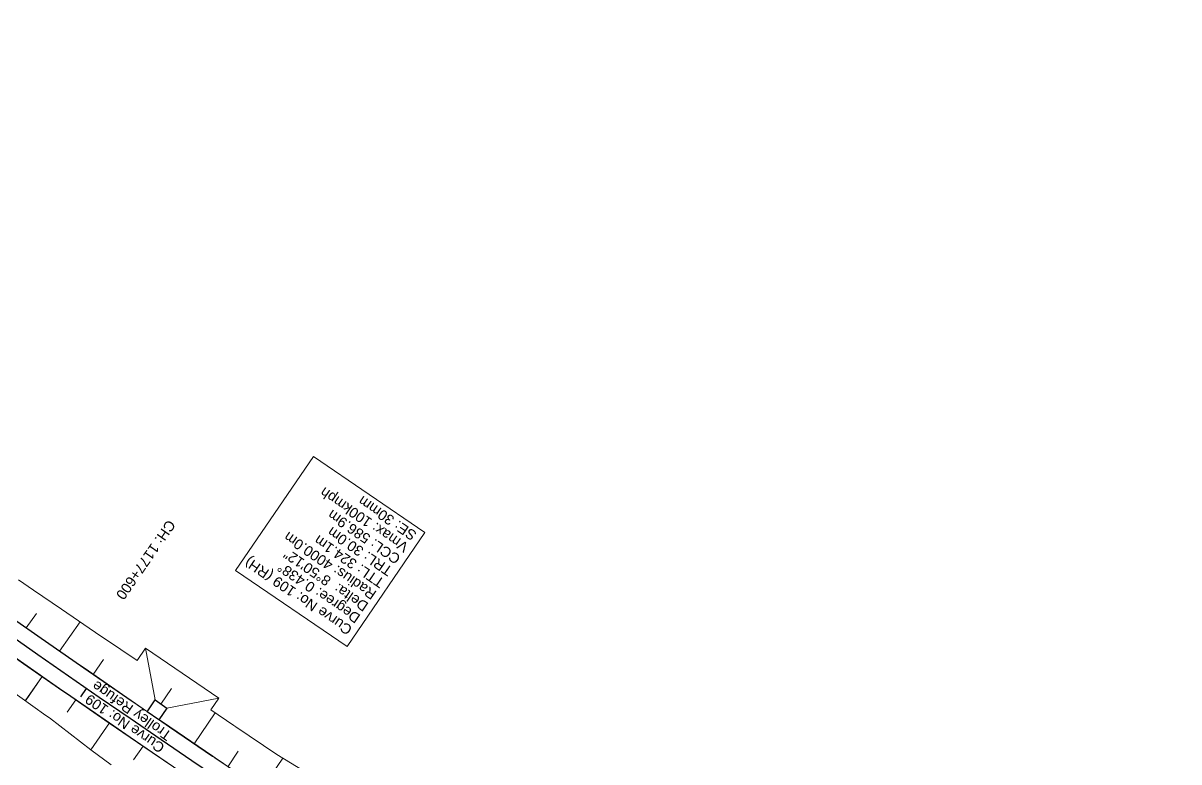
# Model space of a CAD drawing. Header units: metres. Extents: x 646784 to 662189, y 3367130 to 3378376.
# Drawn here: x 654341.6 to 654624.8, y 3372712.6 to 3372893.5 of the extents above; entities that cross this region are included whole.
import ezdxf

# ---------------------------------------------------------------- set-up
doc = ezdxf.new("R2010")
doc.units = ezdxf.units.M
doc.header["$MEASUREMENT"] = 0
doc.linetypes.add('CENTER2', pattern=[1.125, 0.75, -0.125, 0.125, -0.125])
for name, color, linetype, lineweight in [('C-ALIG-DG-SPIRAL', 1, 'CENTER2', 70), ('C-ALIG-LABL-DG', 1, 'Continuous', 25), ('Proposed Curve_Details', 10, 'Continuous', 0), ('PROPOSED DFCC TOE LINE', 239, 'Continuous', 0), ('PROPOSED DFCC TOE SLOPES', 239, 'Continuous', 0)]:
    doc.layers.add(name, color=color, linetype=linetype, lineweight=lineweight)
doc.layers.add('PROPOSED DFCC FORMATION LINE', color=187, linetype='Continuous')
doc.layers.add('Trolley Refuse', color=10, linetype='Continuous')
doc.styles.add('Arial', font='arial.ttf')
doc.styles.add('Style-Arial', font='arial.ttf')

msp = doc.modelspace()

# ---------------------------------------------------------------- linework, layer by layer
at = {"layer": 'C-ALIG-DG-SPIRAL', "color": 1, "linetype": 'Continuous', "lineweight": 30, "flags": 128}
msp.add_lwpolyline([(654623.5529, 3372561.5076, -0.03669925), (654139.339, 3372892.2623)], format="xyb", dxfattribs=at)
at = {"layer": 'C-ALIG-LABL-DG', "color": 1, "linetype": 'Continuous', "lineweight": 25}
msp.add_line((654357.0618, 3372730.585), (654355.6403, 3372728.5285), dxfattribs=at)
at = {"layer": 'Proposed Curve_Details', "elevation": 268.7743}
msp.add_lwpolyline([(654440.0356, 3372768.7553), (654420.973, 3372740.8033), (654393.6605, 3372759.4298), (654412.7231, 3372787.3818)], close=True, dxfattribs=at)
at = {"layer": 'PROPOSED DFCC FORMATION LINE', "lineweight": 0, "flags": 128}
for points in [[(654398.5896, 3372706.7836), (654388.5751, 3372713.5529), (654388.0293, 3372713.9231), (654377.4919, 3372721.0964), (654372.0661, 3372724.8091), (654366.9774, 3372728.3032), (654356.486, 3372735.5435), (654355.6136, 3372736.1478), (654346.0177, 3372742.8172), (654339.218, 3372747.5685)], [(654398.6175, 3372706.825), (654388.6032, 3372713.5943), (654388.0574, 3372713.9645), (654377.5201, 3372721.1376), (654372.0944, 3372724.8504), (654367.0058, 3372728.3444), (654356.5145, 3372735.5846), (654355.6421, 3372736.1889), (654346.0463, 3372742.8582), (654339.2467, 3372747.6094)], [(654383.7907, 3372707.6752), (654373.2334, 3372714.862), (654367.7973, 3372718.5818), (654362.699, 3372722.0824), (654352.1878, 3372729.3364), (654351.3137, 3372729.9418), (654341.6997, 3372736.6239), (654334.8871, 3372741.3841)], [(654383.8188, 3372707.7166), (654373.2616, 3372714.9033), (654367.8256, 3372718.623), (654362.7274, 3372722.1236), (654352.2162, 3372729.3775), (654351.3422, 3372729.9829), (654341.7283, 3372736.6649), (654334.9158, 3372741.4251)]]:
    msp.add_lwpolyline(points, dxfattribs=at)
at = {"layer": 'PROPOSED DFCC TOE LINE', "lineweight": 0, "flags": 128}
for points in [[(654340.4929, 3372757.1336), (654344.1675, 3372754.6363), (654351.0213, 3372749.9939), (654360.648, 3372743.4138), (654361.5131, 3372742.8031), (654369.5077, 3372737.422)], [(654369.5077, 3372737.422), (654371.5732, 3372740.4402), (654389.5157, 3372728.1611), (654387.5828, 3372725.3367)], [(654373.949, 3372727.7619), (654371.5732, 3372740.4402)], [(654363.1951, 3372711.868), (654358.2095, 3372715.5547), (654348.0438, 3372723.3521), (654347.1779, 3372723.9727), (654337.6196, 3372730.7717)], [(654376.8374, 3372725.7852), (654389.5157, 3372728.1611)], [(654387.5828, 3372725.3367), (654393.1841, 3372721.5215), (654393.7297, 3372721.1537), (654403.7412, 3372714.4297), (654410.4678, 3372710.3204)]]:
    msp.add_lwpolyline(points, dxfattribs=at)
at = {"layer": 'PROPOSED DFCC TOE SLOPES', "linetype": 'Continuous', "lineweight": 0, "flags": 128}
for points in [[(654342.3464, 3372745.3825), (654344.8333, 3372748.9417)], [(654350.5438, 3372739.6714), (654355.5615, 3372746.8906)], [(654358.7546, 3372733.9779), (654361.2755, 3372737.622)], [(654346.2599, 3372733.5153), (654342.1188, 3372727.5713)], [(654346.2667, 3372733.5106), (654342.1385, 3372727.5573)], [(654375.3652, 3372726.7321), (654377.9427, 3372730.5392)], [(654354.4843, 3372727.8123), (654352.3568, 3372724.7441)], [(654354.4912, 3372727.8075), (654352.3702, 3372724.734)], [(654383.4706, 3372717.0265), (654388.6357, 3372724.6196)], [(654362.7216, 3372722.1276), (654358.1938, 3372715.5668)], [(654362.7308, 3372722.1213), (654358.2217, 3372715.5457)], [(654370.978, 3372716.4659), (654368.6541, 3372713.077)], [(654370.9865, 3372716.4601), (654368.6718, 3372713.0648)], [(654391.7379, 3372711.415), (654394.3154, 3372715.2221)], [(654400.0172, 3372705.8237), (654405.2087, 3372713.5332)]]:
    msp.add_lwpolyline(points, dxfattribs=at)
at = {"layer": 'Trolley Refuse'}
msp.add_lwpolyline([(654374.8607, 3372722.8968), (654371.9724, 3372724.8735), (654373.949, 3372727.7619), (654376.8374, 3372725.7852)], close=True, dxfattribs=at)

# ---------------------------------------------------------------- texts
at = {"layer": 'Proposed Curve_Details', "insert": (654438.2658, 3372768.6947, 268.7743), "char_height": 2.5, "attachment_point": 7, "rotation": 145.706926, "line_spacing_factor": 0.84, "style": 'Style-Arial'}
msp.add_mtext('Curve No: 109 (RH)\\PDegree: 0.438%%D\\PDelta:  8%%D50\'12"\\PRadius: 4000.0m\\PTTL: 324.1m\\PTRL: 30.0m\\PCCL: 586.9m\\PVmax: 100kmph\\PSE: 30mm', dxfattribs=at)
at = {"layer": 'Trolley Refuse', "style": 'Style-Arial'}
for s, rotation, p in [('Trolley Refuge', 145.176479, (654378.2198, 3372719.6513)), ('Curve No: 109', 145.706926, (654376.5125, 3372716.6532))]:
    msp.add_text(s, height=2.5, rotation=rotation, dxfattribs=at).set_placement(p)

# ---------------------------------------------------------------- next in the draw order: texts
at = {"layer": 'C-ALIG-LABL-DG', "color": 1, "linetype": 'Continuous', "lineweight": 25, "insert": (654378.0722, 3372771.366), "char_height": 2.5, "width": 22.502814, "attachment_point": 4, "rotation": 235.345662, "style": 'Arial', "bg_fill": 3, "box_fill_scale": 1.04, "bg_fill_color": 256, "bg_fill_true_color": 13158600, "bg_fill_transparency": 0}
msp.add_mtext('CH: 1177+600', dxfattribs=at)

doc.saveas('drawing.dxf')
